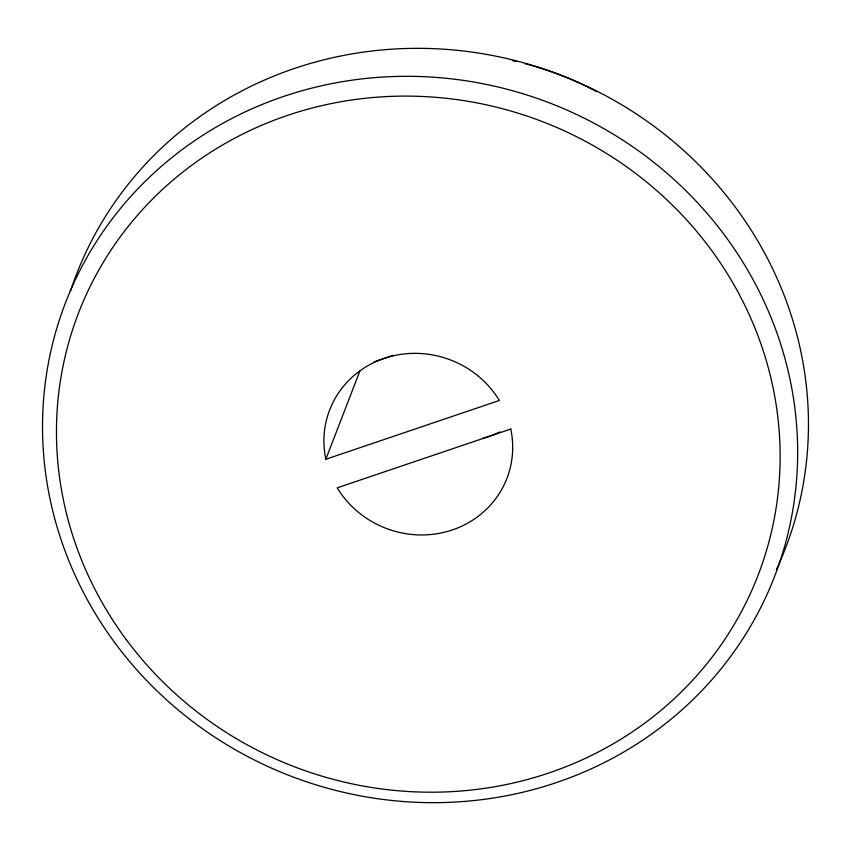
<?xml version="1.0" encoding="UTF-8"?>
<svg xmlns="http://www.w3.org/2000/svg" width="851" height="851" viewBox="0 0 851 851"><rect width="100%" height="100%" fill="white"/><g stroke="black" fill="none" stroke-linecap="round" stroke-linejoin="round"><path stroke-width="1.28" d="M325.827 459.263A95.004 90.153 21.1 0 1 384.173 358.388A95.004 90.153 21.1 0 1 499.388 400.459L325.827 459.263L359.92 370.908M374.387 361.739L393.258 355.346M70.325 291.574A380.035 360.601 21.1 0 1 563.341 76.111A380.035 360.601 21.1 0 1 776.325 569.745M512.334 60.623A316.71 300.52 21.1 0 1 516.217 61.506M525.248 63.74A316.71 300.52 21.1 0 1 596.934 91.738M499.856 431.893A95.004 90.153 21.1 0 1 482.496 438.435M510.76 429.053L337.198 487.846A95.004 90.153 21.1 0 0 452.413 529.918A95.004 90.153 21.1 0 0 510.76 429.053M115.364 643.473A380.035 360.601 21.1 0 0 765.528 597.721A380.035 360.601 21.1 0 0 379.376 77.271A380.035 360.601 21.1 0 0 115.364 643.473M126.267 639.633A364.196 345.58 21.1 0 0 749.337 595.796A364.196 345.58 21.1 0 0 379.269 97.025A364.196 345.58 21.1 0 0 126.267 639.633"/></g></svg>
